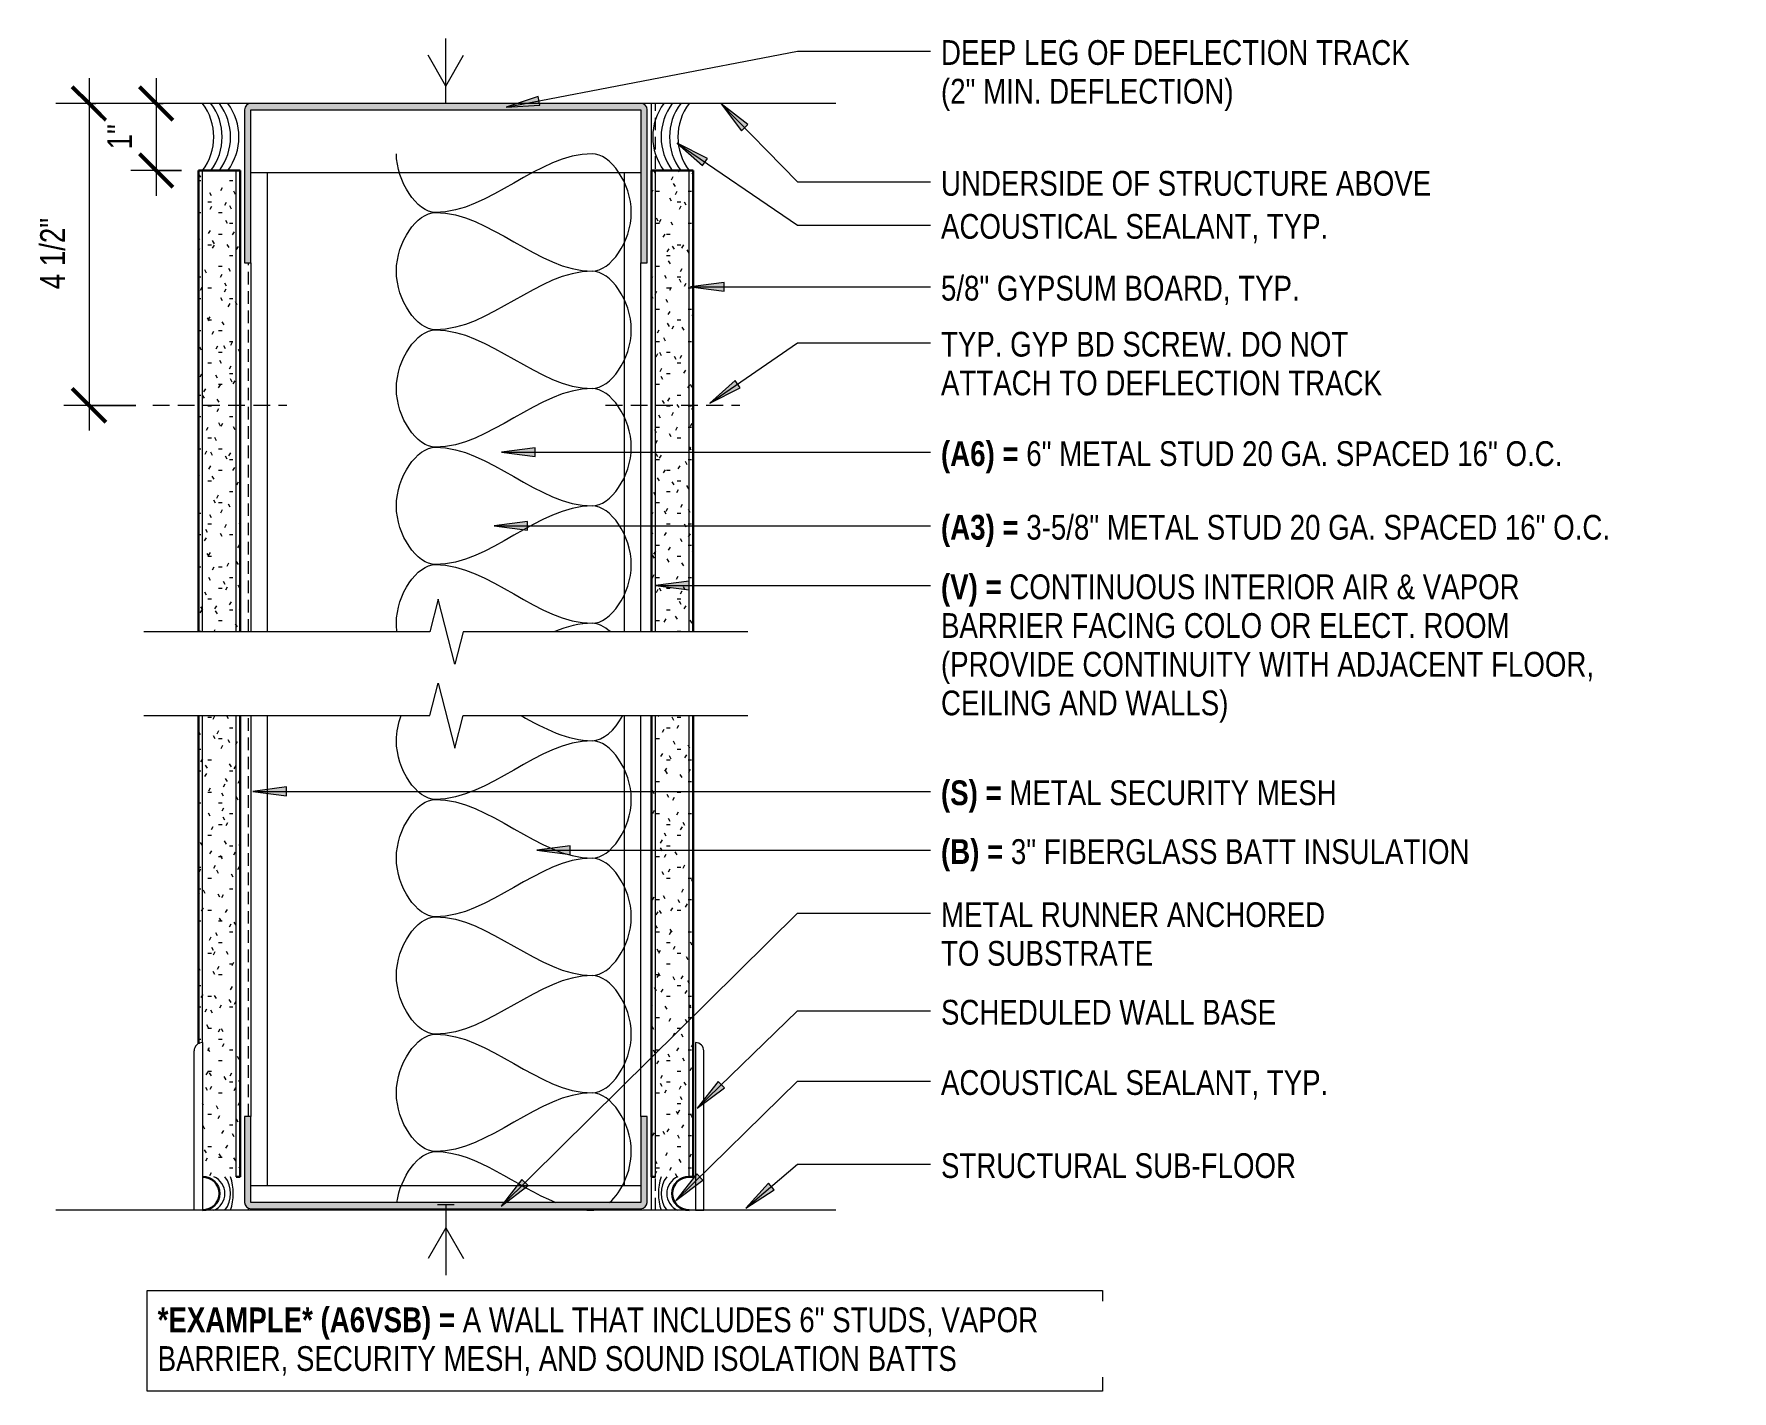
# Model space of a CAD drawing. Header units: inches. Extents: x 28 to 702, y -40 to 115.
# Drawn here: x 400.35 to 425.66, y 95.12 to 115.35 of the extents above; entities that cross this region are included whole.
import ezdxf

# ---------------------------------------------------------------- set-up
doc = ezdxf.new("R2010")
doc.units = ezdxf.units.IN
doc.header["$MEASUREMENT"] = 0
doc.linetypes.add('Hidden', pattern=[0.28125, 0.1875, -0.09375])
doc.linetypes.add('HIDDEN_2_', pattern=[0.375, 0.25, -0.125])
for name, color, linetype, lineweight in [('A-ANNO-DIMS', 211, 'Continuous', 9), ('A-ANNO-DIMS-4', 211, 'Continuous', 9), ('A-DETL', 90, 'Continuous', 9), ('A-DETL-GENF', 92, 'Continuous', 9), ('A-DETL-HDLN', 90, 'Hidden', 9), ('A-DETL-MEDM', 33, 'Continuous', 30), ('G-ANNO-TEXT', 231, 'Continuous', 9)]:
    doc.layers.add(name, color=color, linetype=linetype, lineweight=lineweight)
doc.styles.add('Arial', font='arial.ttf', dxfattribs={"width": 0.8, "height": 0.368825})
doc.dimstyles.new('SPARCH_-_3_32__1_2__TOL_', dxfattribs={"dimscale": 12, "dimtxt": 0.375, "dimasz": 0.041667, "dimexe": 0.03125, "dimexo": 0.020833, "dimgap": 0.020833, "dimtad": 1, "dimdec": 1, "dimrnd": 0.5, "dimzin": 3, "dimdsep": 46, "dimlunit": 4, "dimtxsty": 'Arial', "dimblk1": 'OBLIQUE', "dimblk2": 'OBLIQUE', "dimsah": 1, "dimcen": 0.09, "dimdle": 0.03125, "dimazin": 0, "dimtfac": 1, "dimtdec": 4, "dimtix": 1, "dimtmove": 0, "dimatfit": 3, "dimfxl": 1, "dimtvp": 1, "dimtfill": 1, "dimfrac": 2, "dimtolj": 1, "dimtzin": 0, "dimarcsym": 2})

# ---------------------------------------------------------------- blocks, each defined once
blk = doc.blocks.new('LGF - C Studs-Side1 - 6_ 2-10825-TYPE A3_ A6 - V_S_B FULL HGT_ PTN_')
at = {"layer": 'A-DETL-GENF'}
for p, q in [((0, 5.813), (0, 0)), ((7.008, 5.813), (1.031, 5.813)), ((13.758, 5.813), (8.258, 5.813)), ((15.098, 0), (15.098, 5.813)), ((0, 5.563), (7.008, 5.563)), ((8.258, 5.563), (15.098, 5.563)), ((7.008, 0.25), (0, 0.25)), ((1.031, 0), (7.008, 0)), ((15.098, 0.25), (8.258, 0.25)), ((8.258, 0), (13.758, 0))]:
    blk.add_line(p, q, dxfattribs=at)
blk = doc.blocks.new('Gypsum Wallboard-Section2 - 5_8_ 2-10823-TYPE A3_ A6 - V_S_B FULL HGT_ PTN_')
at = {"layer": 'A-DETL-GENF'}
h = blk.add_hatch(dxfattribs=at)
h.set_pattern_fill('FP_7', color=256, style=0, pattern_type=2)
h.set_pattern_definition([(270, (186.131, 118.977), (0.16, -0.64), [0.053, -0.427, 0.053, -0.427, -2.56]), (270, (186.131, 118.977), (0.16, -0.64), [-0.96, 0.053, -0.907, 0.053, -0.427, -1.12]), (270, (186.131, 118.977), (0.16, -0.64), [-2.4, 0.053, -0.267, 0.053, -0.747]), (30, (186.211, 118.737), (0.47425626, 0.45856406), [0.053, -0.427, 0.053, -0.427, -2.56]), (30, (186.211, 118.737), (0.47425626, 0.45856406), [-0.96, 0.053, -0.907, 0.053, -0.427, -1.12]), (30, (186.211, 118.737), (0.47425626, 0.45856406), [-2.4, 0.053, -0.267, 0.053, -0.747]), (150, (186.531, 118.657), (-0.63425626, 0.18143594), [0.053, -0.427, 0.053, -0.427, -2.56]), (150, (186.531, 118.657), (-0.63425626, 0.18143594), [-0.96, 0.053, -0.907, 0.053, -0.427, -1.12]), (150, (186.531, 118.657), (-0.63425626, 0.18143594), [-2.4, 0.053, -0.267, 0.053, -0.747])])
h.paths.add_polyline_path([(0, 0.438), (0, 0), (6.875, 0), (6.875, 0.625), (1.983, 0.625), (1.996, 0.595), (2, 0.562), (0, 0.562), (0, 0.498)], flags=0)
h.paths.add_polyline_path([(8.125, 0), (15, 0), (15, 0.625), (8.125, 0.625)], flags=0)
for p, q in [((2, 0.562), (6.875, 0.562)), ((8.125, 0.562), (15, 0.562)), ((0, 0.062), (6.875, 0.062)), ((8.125, 0.062), (15, 0.062))]:
    blk.add_line(p, q, dxfattribs=at)
at = {"layer": 'A-DETL-MEDM'}
for p, q in [((6.875, 0.625), (1.983, 0.625)), ((15, 0.625), (8.125, 0.625)), ((15, 0), (15, 0.625)), ((0, 0.062), (0, 0)), ((0, 0), (6.875, 0)), ((8.125, 0), (15, 0))]:
    blk.add_line(p, q, dxfattribs=at)
blk = doc.blocks.new('Gypsum Wallboard-Section2 - 5_8_ 2-10824-TYPE A3_ A6 - V_S_B FULL HGT_ PTN_')
at = {"layer": 'A-DETL-GENF'}
h = blk.add_hatch(dxfattribs=at)
h.set_pattern_fill('FP_8', color=256, style=0, pattern_type=2)
h.set_pattern_definition([(270, (186.131, 125.102), (0.16, -0.64), [0.053, -0.427, 0.053, -0.427, -2.56]), (270, (186.131, 125.102), (0.16, -0.64), [-0.96, 0.053, -0.907, 0.053, -0.427, -1.12]), (270, (186.131, 125.102), (0.16, -0.64), [-2.4, 0.053, -0.267, 0.053, -0.747]), (30, (186.211, 124.862), (0.47425626, 0.45856406), [0.053, -0.427, 0.053, -0.427, -2.56]), (30, (186.211, 124.862), (0.47425626, 0.45856406), [-0.96, 0.053, -0.907, 0.053, -0.427, -1.12]), (30, (186.211, 124.862), (0.47425626, 0.45856406), [-2.4, 0.053, -0.267, 0.053, -0.747]), (150, (186.531, 124.782), (-0.63425626, 0.18143594), [0.053, -0.427, 0.053, -0.427, -2.56]), (150, (186.531, 124.782), (-0.63425626, 0.18143594), [-0.96, 0.053, -0.907, 0.053, -0.427, -1.12]), (150, (186.531, 124.782), (-0.63425626, 0.18143594), [-2.4, 0.053, -0.267, 0.053, -0.747])])
h.paths.add_polyline_path([(0, -0.321), (0, -0.625), (6.875, -0.625), (6.875, 0), (0, 0), (0, -0.313)], flags=0)
h.paths.add_polyline_path([(8.125, 0), (8.125, -0.625), (15, -0.625), (15, 0), (8.688, 0)], flags=0)
for p, q in [((0, -0.062), (6.875, -0.062)), ((8.125, -0.062), (15, -0.062)), ((0, -0.563), (6.875, -0.563)), ((8.125, -0.563), (15, -0.563))]:
    blk.add_line(p, q, dxfattribs=at)
at = {"layer": 'A-DETL-MEDM'}
for p, q in [((6.875, 0), (0, 0)), ((0, 0), (0, -0.062)), ((15, 0), (8.125, 0)), ((15, -0.625), (15, 0)), ((0, -0.563), (0, -0.625)), ((0, -0.625), (6.875, -0.625)), ((8.125, -0.625), (15, -0.625))]:
    blk.add_line(p, q, dxfattribs=at)
blk = doc.blocks.new('Caulking-Section - 5_8_-8346-TYPE A3_ A6 - V_S_B FULL HGT_ PTN_')
at = {"layer": 'A-DETL-GENF'}
for centre, radius, start, end in [((0.125, -0.25), 0.271, 292.6199, 67.3801), ((0.063, -0.25), 0.417, 323.1301, 36.8699), ((-0.25, -0.25), 0.771, 341.0754, 18.9246)]:
    blk.add_arc(centre, radius, start, end, dxfattribs=at)
at = {"layer": 'A-DETL-MEDM'}
blk.add_arc((0.063, -0.25), 0.25, 270, 90, dxfattribs=at)
blk = doc.blocks.new('Caulking-Section - 1_2_-10811-TYPE A3_ A6 - V_S_B FULL HGT_ PTN_')
at = {"layer": 'A-DETL-GENF'}
for centre, radius, start, end in [((0.125, 0.25), 0.271, 292.6199, 67.3801), ((0.063, 0.25), 0.417, 323.1301, 36.8699), ((-0.25, 0.25), 0.771, 341.0754, 18.9246)]:
    blk.add_arc(centre, radius, start, end, dxfattribs=at)
at = {"layer": 'A-DETL-MEDM'}
blk.add_arc((0.063, 0.25), 0.25, 270, 90, dxfattribs=at)
blk = doc.blocks.new('Resilient Flat Base-Section - 2 1_2_-8343-TYPE A3_ A6 - V_S_B FULL HGT_ PTN_')
at = {"layer": 'A-DETL-GENF'}
for p, q in [((-1.291, 0.234), (-1.291, -2.266)), ((-1.166, -2.266), (-1.166, 0.109)), ((-1.291, -2.266), (-1.166, -2.266))]:
    blk.add_line(p, q, dxfattribs=at)
blk.add_arc((-1.291, 0.109), 0.125, 360, 90, dxfattribs=at)
blk = doc.blocks.new('Resilient Flat Base-Section - 2 1_2_-10826-TYPE A3_ A6 - V_S_B FULL HGT_ PTN_')
at = {"layer": 'A-DETL-GENF'}
for p, q in [((-1.291, -0.234), (-1.291, 2.266)), ((-1.291, 2.266), (-1.166, 2.266)), ((-1.166, 2.266), (-1.166, -0.109))]:
    blk.add_line(p, q, dxfattribs=at)
blk.add_arc((-1.291, -0.109), 0.125, 270, 0, dxfattribs=at)
blk = doc.blocks.new('Channel Studs-Section1 - 6_ 2-10829-TYPE A3_ A6 - V_S_B FULL HGT_ PTN_')
at = {"layer": 'A-DETL-GENF'}
blk.add_hatch(color=256, dxfattribs=at).paths.add_polyline_path([(5.04, 2.235), (-0.772, 2.235), (-0.797, 2.232), (-0.819, 2.222), (-0.839, 2.207), (-0.854, 2.188), (-0.863, 2.165), (-0.866, 2.141), (-0.866, 0.86), (-0.772, 0.86), (-0.772, 2.141), (5.04, 2.141), (5.04, 0.86), (5.134, 0.86), (5.134, 2.141), (5.131, 2.165), (5.121, 2.188), (5.106, 2.207), (5.087, 2.222), (5.064, 2.232)], flags=0)
for p, q in [((-0.866, 2.141), (-0.866, 0.86)), ((5.04, 2.235), (-0.772, 2.235)), ((-0.772, 0.86), (-0.772, 2.141)), ((-0.772, 2.141), (5.04, 2.141)), ((5.04, 2.141), (5.04, 0.86)), ((5.134, 0.86), (5.134, 2.141)), ((-0.866, 0.86), (-0.772, 0.86)), ((5.04, 0.86), (5.134, 0.86))]:
    blk.add_line(p, q, dxfattribs=at)
for centre, radius, start, end in [((-0.772, 2.141), 0.0937, 90, 180), ((5.04, 2.141), 0.0938, 0, 90)]:
    blk.add_arc(centre, radius, start, end, dxfattribs=at)
blk = doc.blocks.new('Break Line2 - Break Line 2-10827-TYPE A3_ A6 - V_S_B FULL HGT_ PTN_')
at = {"layer": 'A-DETL-GENF'}
for p, q in [((-0.25, 0), (-0.125, 0.484)), ((-0.125, 0.484), (0.125, -0.484)), ((-4.51, 0), (-0.25, 0)), ((0.125, -0.484), (0.25, 0)), ((0.25, 0), (4.49, 0))]:
    blk.add_line(p, q, dxfattribs=at)
blk = doc.blocks.new('Break Line2 - Break Line 2-10828-TYPE A3_ A6 - V_S_B FULL HGT_ PTN_')
at = {"layer": 'A-DETL-GENF'}
for p, q in [((-0.25, 0), (-0.125, 0.484)), ((-0.125, 0.484), (0.125, -0.484)), ((-4.49, 0), (-0.25, 0)), ((0.125, -0.484), (0.25, 0)), ((0.25, 0), (4.51, 0))]:
    blk.add_line(p, q, dxfattribs=at)
blk = doc.blocks.new('DIMBLOCK3-TYPE A3_ A6 - V_S_B FULL HGT_ PTN_')
at = {"layer": 'A-ANNO-DIMS-4'}
for p, q in [((402.172, 114.693), (402.172, 112.943)), ((402.276, 114.318), (401.797, 114.318)), ((402.172, 114.318), (402.276, 114.318)), ((402.552, 113.318), (401.797, 113.318)), ((402.172, 113.318), (402.552, 113.318))]:
    blk.add_line(p, q, dxfattribs=at)
at = {"layer": 'A-ANNO-DIMS-4', "lineweight": 50}
for p, q in [((402.172, 114.318), (401.922, 114.568)), ((402.172, 114.318), (402.422, 114.068)), ((402.172, 113.318), (401.922, 113.568)), ((402.172, 113.318), (402.422, 113.068))]:
    blk.add_line(p, q, dxfattribs=at)
at = {"layer": 'A-ANNO-DIMS-4', "color": 0, "insert": (401.444, 113.634), "char_height": 0.3688, "width": 0.44308, "attachment_point": 1, "rotation": 90, "line_spacing_factor": 0.938532, "style": 'Arial', "bg_fill": 3, "box_fill_scale": 1.25, "bg_fill_color": 0, "bg_fill_transparency": 0}
blk.add_mtext('1"', dxfattribs=at)
blk = doc.blocks.new('_Oblique')
at = {"color": 0, "linetype": 'ByBlock', "lineweight": -2}
blk.add_line((-0.5, -0.5), (0.5, 0.5), dxfattribs=at)
blk = doc.blocks.new('DIMBLOCK4-TYPE A3_ A6 - V_S_B FULL HGT_ PTN_')
at = {"layer": 'A-ANNO-DIMS-4'}
for p, q in [((401.172, 114.693), (401.172, 109.443)), ((401.276, 114.318), (400.797, 114.318)), ((401.172, 114.318), (401.276, 114.318)), ((401.871, 109.818), (400.797, 109.818)), ((401.172, 109.818), (401.871, 109.818))]:
    blk.add_line(p, q, dxfattribs=at)
at = {"layer": 'A-ANNO-DIMS-4', "lineweight": 50}
for p, q in [((401.172, 114.318), (400.922, 114.568)), ((401.172, 114.318), (401.422, 114.068)), ((401.172, 109.818), (400.922, 110.068)), ((401.172, 109.818), (401.422, 109.568))]:
    blk.add_line(p, q, dxfattribs=at)
at = {"layer": 'A-ANNO-DIMS-4', "color": 0, "insert": (400.444, 111.549), "char_height": 0.3688, "width": 1.24615, "attachment_point": 1, "rotation": 90, "line_spacing_factor": 0.938532, "style": 'Arial', "bg_fill": 3, "box_fill_scale": 1.25, "bg_fill_color": 0, "bg_fill_transparency": 0}
blk.add_mtext('4 1/2"', dxfattribs=at)

msp = doc.modelspace()

# ---------------------------------------------------------------- hatches: boundary and pattern name
at = {"layer": 'A-DETL-GENF'}
msp.add_hatch(color=8, dxfattribs=at).paths.add_polyline_path([(409.395448, 111.943481), (409.489198, 111.943481), (409.489198, 114.224731), (409.486004, 114.248995), (409.476638, 114.271606), (409.461739, 114.291022), (409.442323, 114.305921), (409.419712, 114.315287), (409.395448, 114.318481), (403.582948, 114.318481), (403.558684, 114.315287), (403.536073, 114.305921), (403.516657, 114.291022), (403.501758, 114.271606), (403.492392, 114.248995), (403.489198, 114.224731), (403.489198, 111.943481), (403.582948, 111.943481), (403.582948, 114.224731), (409.395448, 114.224731)], flags=0)
at = {"layer": 'G-ANNO-TEXT'}
for points in [[(407.387438, 114.264811), (407.890881, 114.294439), (407.866059, 114.42373)], [(410.591553, 114.314861), (410.893348, 113.910815), (410.987639, 114.002693)], [(409.937682, 113.727478), (410.313702, 113.391409), (410.38787, 113.500181)], [(410.137233, 111.584932), (410.637233, 111.519106), (410.637233, 111.650758)], [(410.423946, 109.85042), (410.872979, 110.079991), (410.798261, 110.188387)], [(407.318984, 109.119191), (407.818984, 109.053364), (407.818984, 109.185017)], [(407.208363, 108.020856), (407.708363, 107.95503), (407.708363, 108.086683)], [(409.614646, 107.133268), (410.114646, 107.067442), (410.114646, 107.199094)], [(403.614264, 104.062727), (404.114264, 103.996901), (404.114264, 104.128554)], [(407.843486, 103.186451), (408.343486, 103.120625), (408.343486, 103.252277)], [(410.235915, 99.340481), (410.640327, 99.641784), (410.548565, 99.736187)], [(407.312484, 97.881058), (407.714363, 98.185732), (407.621814, 98.279365)], [(409.916308, 97.964438), (410.319276, 98.26767), (410.227063, 98.361634)], [(410.959721, 97.848901), (411.382795, 98.123385), (411.297337, 98.223532)]]:
    msp.add_hatch(color=7, dxfattribs=at).paths.add_polyline_path(points, flags=0)

# ---------------------------------------------------------------- linework, layer by layer
at = {"layer": 'A-DETL'}
for p, q in [((406.489198, 114.318481), (406.489198, 115.286654)), ((406.489198, 114.578212), (406.224265, 115.03709)), ((406.489198, 114.578212), (406.754131, 115.03709)), ((403.489198, 114.224731), (403.489198, 111.943481)), ((409.395448, 114.318481), (403.582948, 114.318481)), ((403.582948, 114.224731), (409.395448, 114.224731)), ((403.582948, 111.943481), (403.582948, 114.224731)), ((409.395448, 114.224731), (409.395448, 111.943481)), ((409.489198, 111.943481), (409.489198, 114.224731)), ((403.489198, 111.943481), (403.582948, 111.943481)), ((409.395448, 111.943481), (409.489198, 111.943481)), ((406.364198, 97.905901), (406.614198, 97.905901)), ((406.489198, 97.905901), (406.489198, 96.850308)), ((406.489198, 97.55875), (406.224265, 97.099872)), ((406.489198, 97.55875), (406.754131, 97.099872))]:
    msp.add_line(p, q, dxfattribs=at)
at = {"layer": 'A-DETL', "linetype": 'HIDDEN_2_'}
for p, q in [((402.120736, 109.818481), (404.120736, 109.818481)), ((408.870736, 109.818481), (410.870736, 109.818481))]:
    msp.add_line(p, q, dxfattribs=at)
at = {"layer": 'A-DETL', "lineweight": 18}
for centre, start, end in [((402.197531, 113.818481), 323.1301024, 36.8698976), ((410.780865, 113.818481), 143.1301024, 216.8698976)]:
    msp.add_arc(centre, 0.833333, start, end, dxfattribs=at)
at = {"layer": 'A-DETL'}
for centre, radius, start, end in [((402.322531, 113.818481), 0.833333, 323.1301024, 36.8698976), ((402.447531, 113.818481), 0.833333, 323.1301024, 36.8698976), ((402.572531, 113.818481), 0.833333, 323.1301024, 36.8698976), ((403.582948, 114.224731), 0.09375, 90, 180), ((409.395448, 114.224731), 0.09375, 0, 90), ((410.405865, 113.818481), 0.833333, 143.1301024, 216.8698976), ((410.530865, 113.818481), 0.833333, 143.1301024, 216.8698976), ((410.655865, 113.818481), 0.833333, 143.1301024, 216.8698976)]:
    msp.add_arc(centre, radius, start, end, dxfattribs=at)
for points in [[(406.336092, 112.693481), (406.061106, 112.693481), (405.752759, 113.156002), (405.752759, 113.568481)], [(408.669426, 113.568481), (407.867711, 113.568481), (407.137807, 112.693481), (406.336092, 112.693481)], [(408.669426, 111.818481), (408.944412, 111.818481), (409.561106, 112.693481), (408.944412, 113.568481), (408.669426, 113.568481)], [(406.336092, 110.943481), (406.061106, 110.943481), (405.444412, 111.818481), (406.061106, 112.693481), (406.336092, 112.693481)], [(406.336092, 112.693481), (407.137807, 112.693481), (407.867711, 111.818481), (408.669426, 111.818481)], [(408.669426, 111.818481), (407.867711, 111.818481), (407.137807, 110.943481), (406.336092, 110.943481)], [(408.669426, 110.068481), (408.944412, 110.068481), (409.561106, 110.943481), (408.944412, 111.818481), (408.669426, 111.818481)], [(406.336092, 109.193481), (406.061106, 109.193481), (405.444412, 110.068481), (406.061106, 110.943481), (406.336092, 110.943481)], [(406.336092, 110.943481), (407.137807, 110.943481), (407.867711, 110.068481), (408.669426, 110.068481)], [(408.669426, 110.068481), (407.867711, 110.068481), (407.137807, 109.193481), (406.336092, 109.193481)], [(408.669426, 108.318481), (408.944412, 108.318481), (409.561106, 109.193481), (408.944412, 110.068481), (408.669426, 110.068481)], [(406.336092, 107.443481), (406.061106, 107.443481), (405.444412, 108.318481), (406.061106, 109.193481), (406.336092, 109.193481)], [(406.336092, 109.193481), (407.137807, 109.193481), (407.867711, 108.318481), (408.669426, 108.318481)], [(408.669426, 108.318481), (407.867711, 108.318481), (407.137807, 107.443481), (406.336092, 107.443481)], [(408.669426, 106.568481), (408.944412, 106.568481), (409.561106, 107.443481), (408.944412, 108.318481), (408.669426, 108.318481)], [(406.336092, 107.443481), (407.137807, 107.443481), (407.867711, 106.568481), (408.669426, 106.568481)], [(408.669426, 106.568481), (408.480115, 106.568481), (408.294809, 106.519693), (408.111616, 106.445157)], [(408.935816, 106.44538), (408.851279, 106.522474), (408.758598, 106.568481), (408.669426, 106.568481)], [(407.612628, 105.193414), (407.959063, 104.997393), (408.306903, 104.818481), (408.669426, 104.818481)], [(408.669426, 104.818481), (408.833287, 104.818481), (409.008995, 104.973831), (409.124246, 105.19196)], [(408.669426, 104.818481), (407.867711, 104.818481), (407.137807, 103.943481), (406.336092, 103.943481)], [(408.669426, 103.068481), (408.944412, 103.068481), (409.561106, 103.943481), (408.944412, 104.818481), (408.669426, 104.818481)], [(406.336092, 102.193481), (406.061106, 102.193481), (405.444412, 103.068481), (406.061106, 103.943481), (406.336092, 103.943481)], [(406.336092, 103.943481), (407.137807, 103.943481), (407.867711, 103.068481), (408.669426, 103.068481)], [(408.669426, 103.068481), (407.867711, 103.068481), (407.137807, 102.193481), (406.336092, 102.193481)], [(408.669426, 101.318481), (408.944412, 101.318481), (409.561106, 102.193481), (408.944412, 103.068481), (408.669426, 103.068481)], [(406.336092, 100.443481), (406.061106, 100.443481), (405.444412, 101.318481), (406.061106, 102.193481), (406.336092, 102.193481)], [(406.336092, 102.193481), (407.137807, 102.193481), (407.867711, 101.318481), (408.669426, 101.318481)], [(408.669426, 101.318481), (407.867711, 101.318481), (407.137807, 100.443481), (406.336092, 100.443481)], [(408.669426, 99.568481), (408.944412, 99.568481), (409.561106, 100.443481), (408.944412, 101.318481), (408.669426, 101.318481)], [(406.336092, 98.693481), (406.061106, 98.693481), (405.444412, 99.568481), (406.061106, 100.443481), (406.336092, 100.443481)], [(406.336092, 100.443481), (407.137807, 100.443481), (407.867711, 99.568481), (408.669426, 99.568481)], [(408.669426, 99.568481), (407.867711, 99.568481), (407.137807, 98.693481), (406.336092, 98.693481)], [(405.760627, 97.935536), (405.810353, 98.313717), (406.086919, 98.693481), (406.336092, 98.693481)], [(406.336092, 98.693481), (406.954474, 98.693481), (407.530133, 98.172908), (408.128975, 97.934822)], [(405.752759, 97.818481), (405.752759, 97.826225), (405.752868, 97.833986), (405.753083, 97.841762)], [(408.462222, 97.837108), (408.530812, 97.825071), (408.599848, 97.818481), (408.669426, 97.818481)], [(408.669426, 97.818481), (408.703069, 97.818481), (408.737212, 97.82503), (408.771228, 97.837326)]]:
    msp.add_open_spline(points, degree=3, dxfattribs=at)
for points, knots in [([(405.760961, 106.44303), (405.755593, 106.48459), (405.723196, 106.964035), (406.061106, 107.443481), (406.336092, 107.443481)], [1.278624728, 1.278624728, 1.278624728, 1.278624728, 1.414213562, 2.828427125, 2.828427125, 2.828427125, 2.828427125]), ([(406.336092, 103.943481), (406.061106, 103.943481), (405.661449, 104.510537), (405.779798, 105.077593), (405.825004, 105.195787)], [0, 0, 0, 0, 1.414213562, 1.833001023, 1.833001023, 1.833001023, 1.833001023]), ([(408.928278, 97.934809), (409.107935, 98.093817), (409.464079, 98.831149), (408.944412, 99.568481), (408.669426, 99.568481)], [0.445010306, 0.445010306, 0.445010306, 0.445010306, 1.414213562, 2.828427125, 2.828427125, 2.828427125, 2.828427125])]:
    msp.add_open_spline(points, degree=3, knots=knots, dxfattribs=at)
at = {"layer": 'A-DETL-HDLN'}
for p, q in [((409.614198, 106.443481), (409.614198, 114.318481)), ((403.550372, 106.443481), (403.550372, 111.943481)), ((403.550372, 99.216918), (403.550372, 105.193481)), ((409.614198, 97.818481), (409.614198, 105.193481)), ((403.550372, 97.818481), (403.550372, 97.848556))]:
    msp.add_line(p, q, dxfattribs=at)
at = {"layer": 'A-DETL-MEDM', "lineweight": 18}
for p, q in [((403.582948, 114.318481), (400.676698, 114.318481)), ((412.301698, 114.318481), (409.395448, 114.318481)), ((409.551698, 106.443481), (409.551698, 114.318481)), ((409.551698, 97.818481), (409.551698, 105.193481)), ((412.301698, 97.818481), (400.676698, 97.818481))]:
    msp.add_line(p, q, dxfattribs=at)
at = {"layer": 'G-ANNO-TEXT', "color": 7}
for p, q in [((407.387438, 114.264811), (411.728726, 115.098298)), ((411.728726, 115.098298), (413.711205, 115.098298)), ((407.866059, 114.42373), (407.387438, 114.264811)), ((407.890881, 114.294439), (407.866059, 114.42373)), ((407.387438, 114.264811), (407.890881, 114.294439)), ((410.591553, 114.314861), (410.893348, 113.910815)), ((410.987639, 114.002693), (410.591553, 114.314861)), ((410.591553, 114.314861), (411.728726, 113.147817)), ((410.893348, 113.910815), (410.987639, 114.002693)), ((409.937682, 113.727478), (410.313702, 113.391409)), ((410.38787, 113.500181), (409.937682, 113.727478)), ((409.937682, 113.727478), (411.728726, 112.50622)), ((410.313702, 113.391409), (410.38787, 113.500181)), ((411.728726, 113.147817), (413.711205, 113.147817)), ((411.728726, 112.50622), (413.711205, 112.50622)), ((410.637233, 111.650758), (410.137233, 111.584932)), ((410.637233, 111.519106), (410.637233, 111.650758)), ((410.137233, 111.584932), (410.637233, 111.519106)), ((410.137233, 111.584932), (413.711205, 111.584932)), ((410.423946, 109.85042), (411.728726, 110.74981)), ((411.728726, 110.74981), (413.711205, 110.74981)), ((410.798261, 110.188387), (410.423946, 109.85042)), ((410.423946, 109.85042), (410.872979, 110.079991)), ((410.872979, 110.079991), (410.798261, 110.188387)), ((407.818984, 109.185017), (407.318984, 109.119191)), ((407.318984, 109.119191), (407.818984, 109.053364)), ((407.318984, 109.119191), (413.711205, 109.119191)), ((407.818984, 109.053364), (407.818984, 109.185017)), ((407.708363, 108.086683), (407.208363, 108.020856)), ((407.708363, 107.95503), (407.708363, 108.086683)), ((407.208363, 108.020856), (407.708363, 107.95503)), ((407.208363, 108.020856), (413.711205, 108.020856)), ((410.114646, 107.199094), (409.614646, 107.133268)), ((409.614646, 107.133268), (410.114646, 107.067442)), ((409.614646, 107.133268), (413.711205, 107.133268)), ((410.114646, 107.067442), (410.114646, 107.199094)), ((404.114264, 104.128554), (403.614264, 104.062727)), ((403.614264, 104.062727), (404.114264, 103.996901)), ((403.614264, 104.062727), (413.711205, 104.062727)), ((404.114264, 103.996901), (404.114264, 104.128554)), ((408.343486, 103.252277), (407.843486, 103.186451)), ((408.343486, 103.120625), (408.343486, 103.252277)), ((407.843486, 103.186451), (408.343486, 103.120625)), ((407.843486, 103.186451), (413.711205, 103.186451)), ((407.312484, 97.881058), (411.728726, 102.246206)), ((411.728726, 102.246206), (413.711205, 102.246206)), ((410.235915, 99.340481), (411.728726, 100.791544)), ((411.728726, 100.791544), (413.711205, 100.791544)), ((409.916308, 97.964438), (411.728726, 99.743096)), ((410.548565, 99.736187), (410.235915, 99.340481)), ((410.640327, 99.641784), (410.548565, 99.736187)), ((411.728726, 99.743096), (413.711205, 99.743096)), ((410.235915, 99.340481), (410.640327, 99.641784)), ((410.959721, 97.848901), (411.728726, 98.505111)), ((411.728726, 98.505111), (413.711205, 98.505111)), ((407.621814, 98.279365), (407.312484, 97.881058)), ((407.312484, 97.881058), (407.714363, 98.185732)), ((407.714363, 98.185732), (407.621814, 98.279365)), ((410.227063, 98.361634), (409.916308, 97.964438)), ((409.916308, 97.964438), (410.319276, 98.26767)), ((410.319276, 98.26767), (410.227063, 98.361634)), ((411.297337, 98.223532), (410.959721, 97.848901)), ((411.382795, 98.123385), (411.297337, 98.223532)), ((410.959721, 97.848901), (411.382795, 98.123385))]:
    msp.add_line(p, q, dxfattribs=at)
at = {"layer": 'G-ANNO-TEXT', "color": 7, "flags": 128}
msp.add_lwpolyline([(402.038668, 96.624644), (416.274654, 96.624644), (416.274654, 95.123683), (402.038668, 95.123683)], close=True, dxfattribs=at)

# ---------------------------------------------------------------- block references
at = {"layer": 'A-DETL-GENF'}
for name, p, rotation in [('Gypsum Wallboard-Section2 - 5_8_ 2-10823-TYPE A3_ A6 - V_S_B FULL HGT_ PTN_', (403.426698, 98.318481), 89.9999999999999), ('LGF - C Studs-Side1 - 6_ 2-10825-TYPE A3_ A6 - V_S_B FULL HGT_ PTN_', (409.395448, 98.185668), 89.99999999999993), ('Gypsum Wallboard-Section2 - 5_8_ 2-10824-TYPE A3_ A6 - V_S_B FULL HGT_ PTN_', (409.551698, 98.318481), 90.0000000000001), ('Break Line2 - Break Line 2-10828-TYPE A3_ A6 - V_S_B FULL HGT_ PTN_', (406.499291, 106.443481), 180), ('Resilient Flat Base-Section - 2 1_2_-10826-TYPE A3_ A6 - V_S_B FULL HGT_ PTN_', (401.572888, 100.084586), 180), ('Channel Studs-Section1 - 6_ 2-10829-TYPE A3_ A6 - V_S_B FULL HGT_ PTN_', (408.622968, 100.076773), 180), ('Caulking-Section - 1_2_-10811-TYPE A3_ A6 - V_S_B FULL HGT_ PTN_', (410.176996, 98.318481), 180)]:
    msp.add_blockref(name, p, dxfattribs=dict(at, rotation=rotation))
for name, p in [('Break Line2 - Break Line 2-10827-TYPE A3_ A6 - V_S_B FULL HGT_ PTN_', (406.499291, 105.193481)), ('Resilient Flat Base-Section - 2 1_2_-8343-TYPE A3_ A6 - V_S_B FULL HGT_ PTN_', (411.499258, 100.084586)), ('Caulking-Section - 5_8_-8346-TYPE A3_ A6 - V_S_B FULL HGT_ PTN_', (402.8014, 98.318481))]:
    msp.add_blockref(name, p, dxfattribs=at)

# ---------------------------------------------------------------- next in the draw order: texts
at = {"layer": 'G-ANNO-TEXT', "color": 7, "char_height": 0.36882485, "attachment_point": 1, "line_spacing_factor": 0.938532, "style": 'Arial', "bg_fill": 3, "box_fill_scale": 1.25, "bg_fill_color": 0, "bg_fill_transparency": 0}
for s, insert, width in [('DEEP LEG OF DEFLECTION TRACK\\P(2" MIN. DEFLECTION)', (413.867455, 115.262315), 8.235), ('UNDERSIDE OF STRUCTURE ABOVE', (413.867455, 113.311834), 8.613), ('5/8" GYPSUM BOARD, TYP.', (413.867455, 111.748949), 6.3), ('TYP. GYP BD SCREW. DO NOT\\PATTACH TO DEFLECTION TRACK', (413.867455, 110.913827), 7.749), ('\\fArial|b1|i0|c0|p34|;\\W.8;(A6)\\fArial|b0|i0|c0|p34|;\\W.8; \\fArial|b1|i0|c0|p34|;\\W.8;=\\fArial|b0|i0|c0|p34|;\\W.8; 6" METAL STUD 20 GA. SPACED 16" O.C.', (413.867455, 109.283208), 10.8585), ('\\fArial|b1|i0|c0|p34|;\\W.8;(A3)\\fArial|b0|i0|c0|p34|;\\W.8; \\fArial|b1|i0|c0|p34|;\\W.8;=\\fArial|b0|i0|c0|p34|;\\W.8; 3-5/8" METAL STUD 20 GA. SPACED 16" O.C.', (413.867455, 108.184874), 11.6955), ('\\fArial|b1|i0|c0|p34|;\\W.8;(V) = \\fArial|b0|i0|c0|p34|;\\W.8;CONTINUOUS INTERIOR AIR & VAPOR\\PBARRIER FACING COLO OR ELECT. ROOM\\P(PROVIDE CONTINUITY WITH ADJACENT FLOOR,\\PCEILING AND WALLS)', (413.867455, 107.297285), 11.475), ('\\fArial|b1|i0|c0|p34|;\\W.8;(S) = \\fArial|b0|i0|c0|p34|;\\W.8;METAL SECURITY MESH', (413.867455, 104.226745), 6.8985), ('\\fArial|b1|i0|c0|p34|;\\W.8;(B) = \\fArial|b0|i0|c0|p34|;\\W.8;3" FIBERGLASS BATT INSULATION', (413.867455, 103.350468), 9.2295), ('METAL RUNNER ANCHORED\\PTO SUBSTRATE', (413.867455, 102.410224), 6.75), ('SCHEDULED WALL BASE', (413.867455, 100.955561), 5.886), ('ACOUSTICAL SEALANT, TYP.', (413.867455, 99.907114), 6.804), ('STRUCTURAL SUB-FLOOR', (413.867455, 98.669128), 6.237), ('\\fArial|b1|i0|c0|p34|;\\W.8;*EXAMPLE* (A6VSB) = \\fArial|b0|i0|c0|p34|;\\W.8;A WALL THAT INCLUDES 6" STUDS, VAPOR\\PBARRIER, SECURITY MESH, AND SOUND ISOLATION BATTS', (402.194918, 96.369912), 15.2415)]:
    msp.add_mtext(s, dxfattribs=dict(at, insert=insert, width=width))

# ---------------------------------------------------------------- next in the draw order: dimensions: what is measured, and where the dimension line sits
at = {"layer": 'A-ANNO-DIMS'}
dim = msp.add_linear_dim(base=(402.172442, 113.318481), p1=(402.525995, 114.318481), p2=(402.801698, 113.318481), angle=90, dimstyle='SPARCH_-_3_32__1_2__TOL_', override={"dimpost": '<>', "dimfxl": 1.03731}, dxfattribs=at)
dim.commit()
dim.dimension.update_dxf_attribs({"geometry": 'DIMBLOCK3-TYPE A3_ A6 - V_S_B FULL HGT_ PTN_', "text_midpoint": (401.737275, 113.818481)})

# ---------------------------------------------------------------- next in the draw order: texts
at = {"layer": 'G-ANNO-TEXT', "color": 7, "insert": (413.867455, 112.670237), "char_height": 0.36882485, "width": 6.804, "attachment_point": 1, "line_spacing_factor": 0.938532, "style": 'Arial', "bg_fill": 3, "box_fill_scale": 1.25, "bg_fill_color": 0, "bg_fill_transparency": 0}
msp.add_mtext('ACOUSTICAL SEALANT, TYP.', dxfattribs=at)

# ---------------------------------------------------------------- next in the draw order: dimensions: what is measured, and where the dimension line sits
at = {"layer": 'A-ANNO-DIMS'}
dim = msp.add_linear_dim(base=(401.172442, 109.818481), p1=(401.525995, 114.318481), p2=(402.120736, 109.818481), angle=90, dimstyle='SPARCH_-_3_32__1_2__TOL_', override={"dimpost": '<>', "dimfxl": 4.539132}, dxfattribs=at)
dim.commit()
dim.dimension.update_dxf_attribs({"geometry": 'DIMBLOCK4-TYPE A3_ A6 - V_S_B FULL HGT_ PTN_', "text_midpoint": (400.73174, 112.068481)})

doc.saveas('drawing.dxf')
